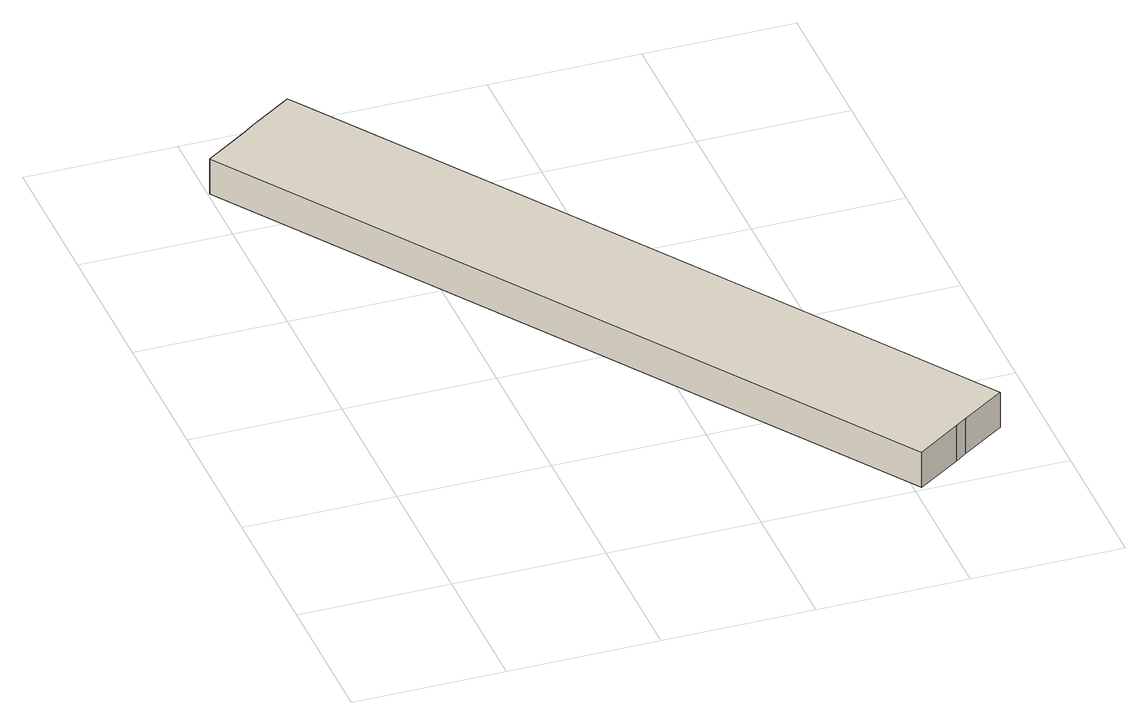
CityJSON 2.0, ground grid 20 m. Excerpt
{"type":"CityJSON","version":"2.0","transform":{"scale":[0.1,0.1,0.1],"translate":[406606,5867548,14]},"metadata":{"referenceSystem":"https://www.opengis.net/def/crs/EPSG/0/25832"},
"CityObjects":{
"building1":{"type":"Building","attributes":{"Gemeindeschluessel":"03454006","AbsoluteHoehe":"14.239","MittlereTraufHoehe":"19.23","Firsthoehe":"20.442","function":"31001_2720","roofType":"9999","measuredHeight":6.2},"address":[{"country":"Germany","locality":"Breddenberg"}],"geometry":[{"type":"MultiSurface","lod":"1","boundaries":[[[0,1,2,3,4,5,6,7,8,9]],[[10,11,12,13,14,15,16,17,18,19]],[[10,19,9,8]],[[11,10,8,7]],[[12,11,7,6]],[[13,12,6,5]],[[14,13,5,4]],[[15,14,4,3]],[[16,15,3,2]],[[17,16,2,1]],[[18,17,1,0]],[[19,18,0,9]]]}]}
},
"vertices":[
[610,5,54],[669,45,54],[685,56,54],[743,95,54],[662,214,54],[145,967,54],[135,981,54],[77,942,54],[61,930,54],[3,891,54],[61,930,2],[77,942,2],[135,981,2],[145,967,2],[662,214,2],[743,95,2],[685,56,2],[669,45,2],[610,5,2],[3,891,2]
]}
